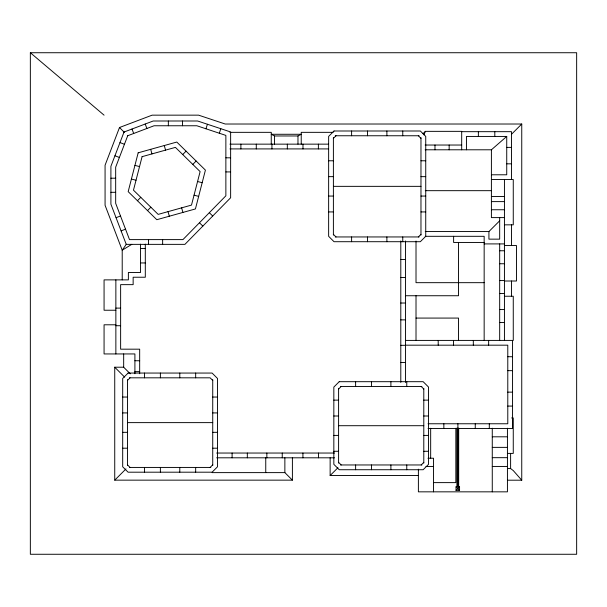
<?xml version="1.0" encoding="UTF-8"?>
<svg xmlns="http://www.w3.org/2000/svg" width="607" height="607" viewBox="0 0 607 607"><rect width="100%" height="100%" fill="white"/><g stroke="black" fill="none" stroke-linecap="round" stroke-linejoin="round"><path stroke-width="0.91" d="M205.932 128.775L207.435 124.253M219.317 133.229L220.819 128.707M507.437 480.198L521.747 480.198L521.747 124.018L225.227 124.018L198.58 115.155L152.114 115.163L119.503 127.508L105.072 165.225L105.072 205.272L122.212 250.205L122.212 279.88M423.914 134.807L425.378 131.355L461.684 131.355L461.684 149.792M126.339 244.211L122.212 250.205L131.78 244.348M137.448 200.735L140.786 197.336M182.73 154.55L186.061 151.151M147.524 210.614L150.855 207.207M192.806 164.421L196.137 161.022M333.395 138.366L336.005 135.756M127.455 380.422L130.057 377.82M423.033 133.692L425.378 131.355M130.277 373.829L123.669 367.212L114.738 367.212L114.738 480.152L125.975 468.915M511.496 134.276L521.747 124.018M418.367 236.95L420.97 234.34M210.121 467.436L212.731 464.825M425.264 231.555L488.923 231.555L499.675 220.796M338.592 389.057L341.202 386.447M330.14 457.807L330.14 475.531L337.932 467.739M421.182 464.962L423.792 462.359M456.032 490.373L459.56 486.844L456.032 486.844L456.032 490.373L459.56 490.373L459.56 486.844M425.135 149.792L491.404 149.792L506.731 136.438L506.731 174.786L491.404 174.786M297.976 135.976L301.231 134.276L271.253 134.276L274.508 135.976L297.976 135.976L297.976 144.147M116.058 217.693L120.505 215.993M121.089 230.872L125.535 229.173M30.35 52.733L576.65 52.733L576.65 554.267L30.35 554.267L30.35 52.733L104.07 115.163M461.684 131.673L511.496 131.673L511.496 179.543M229.924 132.341L271.253 132.341L271.253 144.147M333.091 132.341L301.231 132.341L301.231 144.147M335.276 135.756L419.088 135.756M506.731 136.438L466.449 136.438L466.449 149.792M229.924 144.147L328.508 144.147M425.135 145.035L461.684 145.035M506.731 147.387L511.496 147.387M229.962 148.912L328.508 148.912M225.865 157.812L230.63 157.812M328.637 160.779L333.395 160.779M420.97 160.779L425.735 160.779M506.731 163.829L511.496 163.829M225.865 171.918L230.63 171.918M328.637 176.645L333.395 176.645M420.97 176.645L425.735 176.645M110.906 178.2L115.671 178.2M491.404 179.543L513.264 179.543L513.264 224.84L504.44 224.84M333.395 186.349L420.97 186.349M425.287 190.674L491.404 190.674M110.906 192.305L115.671 192.305M328.637 196.061L333.395 196.061M420.97 196.061L425.735 196.061M491.404 196.516L504.44 196.516M491.404 201.615L504.44 201.615M491.404 209.749L504.44 209.749M328.637 211.926L333.395 211.926M420.97 211.926L425.735 211.926M504.44 217.602L491.404 217.602L491.404 149.792M425.257 236.313L484.158 236.313L484.158 340.413M335.276 236.95L419.088 236.95M484.158 242.451L453.619 242.451L453.619 236.313M484.158 243.908L504.44 243.908M504.44 245.547L516.481 245.547L516.481 281.011L504.44 281.011M140.551 248.491L145.308 248.491M499.675 250.759L504.44 250.759M400.795 259.493L405.552 259.493M140.551 262.952L145.308 262.952M499.675 263.749L504.44 263.749M400.795 277.513L405.552 277.513M499.675 280.563L504.44 280.563M484.158 282.672L416.015 282.672L416.015 241.047M499.675 293.553L504.44 293.553M405.552 295.738L458.528 295.738L458.528 242.451M504.44 296.239L513.264 296.239L513.264 340.413L405.552 340.413M400.795 303.022L405.552 303.022M115.861 308.106L120.626 308.106M499.675 309.562L504.44 309.562M115.861 310.238L104.07 310.238L104.07 279.88L128.38 279.88L128.38 272.475L140.551 272.475L140.551 244.166M416.015 318.076L458.528 318.076L458.528 340.413M400.795 319.866L405.552 319.866M499.675 322.552L504.44 322.552M115.861 324.791L104.07 324.791L104.07 353.942L134.906 353.942L134.906 373.737M115.861 325.716L120.626 325.716M405.552 345.178L507.786 345.178L507.786 423.762L428.056 423.762M400.795 345.315L405.552 345.315M507.786 356.726L512.551 356.726M134.906 360.748L139.671 360.748M400.795 362.5L405.552 362.5M507.786 370.657L512.551 370.657M134.906 371.643L139.671 371.643M129.428 377.82L210.121 377.82L212.731 380.422M340.489 386.447L421.895 386.447M507.786 392.137L512.551 392.137M122.69 397.046L127.455 397.046M212.731 397.046L217.488 397.046M333.835 400.127L338.592 400.127M423.792 400.127L428.55 400.127M507.786 406.075L512.551 406.075M122.69 412.919L127.455 412.919M212.731 412.919L217.488 412.919M333.835 416L338.592 416M423.792 416L428.55 416M511.602 417.95L513.264 417.95L513.264 453.399L507.437 453.399M127.531 422.624L212.731 422.624M338.592 425.704L423.792 425.704M428.056 428.527L512.551 428.527L512.551 340.413M122.69 432.328L127.455 432.328M212.731 432.328L217.488 432.328M333.835 435.409L338.592 435.409M423.792 435.409L428.55 435.409M492.269 436.805L507.437 436.805M492.269 447.374L507.437 447.374M122.69 448.201L127.455 448.201M212.731 448.201L217.488 448.201M333.835 451.282L338.592 451.282M423.792 451.282L428.55 451.282M216.638 453.042L334.518 453.042M492.269 457.678L507.437 457.678M216.638 457.807L334.518 457.807M427.973 458.232L433.55 458.232L433.55 491.837M340.489 464.962L421.895 464.962M425.97 466.442L433.55 466.442M492.269 466.442L507.437 466.442M129.428 467.436L210.834 467.436M507.437 468.558L510.608 468.558L513.264 470.577L521.747 480.198M212.093 472.618L284.865 472.618L292.399 480.152L292.399 457.807M330.14 475.531L418.39 475.531M114.738 480.152L292.399 480.152M433.55 482.618L455.842 482.618L455.842 428.261M134.929 165.392L139.534 166.584M197.563 181.516L202.177 182.699M131.408 179.057L136.021 180.241M194.05 195.181L198.664 196.365M119.989 142.584L124.435 144.284M114.943 155.764L119.389 157.463M209.316 212.693L212.716 216.024M199.445 222.769L202.844 226.1M418.367 135.756L420.97 138.366M333.395 234.34L336.005 236.95M421.182 386.447L423.792 389.057M456.032 486.844L459.56 490.373M338.592 462.359L341.202 464.962M114.738 367.212L124.647 377.129M127.455 464.825L130.057 467.436M119.503 127.508L124.185 132.205M145.202 124.025L146.886 128.479M132.007 129.018L133.692 133.472M164.269 145.536L165.552 150.126M181.63 207.844L182.904 212.435M150.68 149.322L151.962 153.912M168.04 211.631L169.315 216.221M511.496 224.84L511.496 245.547M511.496 281.011L511.496 296.239M510.608 453.399L510.608 468.558M507.437 428.208L507.437 491.837L418.39 491.837L418.39 469.173M504.44 179.543L504.44 340.413M499.675 217.602L499.675 239.15L488.923 239.15L488.923 231.555M499.675 243.908L499.675 340.413M494.811 131.673L494.811 136.438M492.269 428.208L492.269 491.837M489.303 423.762L489.303 428.527M488.643 340.413L488.643 345.178M478.369 131.673L478.369 136.438M475.251 423.762L475.251 428.527M473.323 340.413L473.323 345.178M458.68 428.072L458.68 486.844M457.906 423.762L457.906 428.527M457.792 428.072L457.792 486.844M456.912 428.072L456.912 486.844M453.512 340.413L453.512 345.178M449.157 145.035L449.157 149.792M443.854 423.762L443.854 428.527M438.201 340.413L438.201 345.178M434.984 145.035L434.984 149.792M430.667 428.254L430.667 458.232M423.792 388.321L423.792 463.095M420.97 137.63L420.97 235.076M416.015 295.738L416.015 340.413M406.766 381.689L406.766 386.447M406.766 464.962L406.766 469.727M405.552 240.949L405.552 382.425M402.76 130.998L402.76 135.756M402.76 236.95L402.76 241.707M400.795 240.949L400.795 382.357M390.9 381.689L390.9 386.447M390.9 464.962L390.9 469.727M386.887 130.998L386.887 135.756M386.887 236.95L386.887 241.707M371.484 381.689L371.484 386.447M371.484 464.962L371.484 469.727M367.478 130.998L367.478 135.756M367.478 236.95L367.478 241.707M355.619 381.689L355.619 386.447M355.619 464.962L355.619 469.727M351.605 130.998L351.605 135.756M351.605 236.95L351.605 241.707M338.592 388.321L338.592 463.095M333.395 137.63L333.395 235.076M318.516 453.042L318.516 457.807M318.379 144.147L318.379 148.912M302.984 144.147L302.984 148.912M302.923 453.042L302.923 457.807M287.331 144.147L287.331 148.912M284.865 457.807L284.865 472.618M282.247 453.042L282.247 457.807M274.508 135.976L274.508 144.147M271.936 144.147L271.936 148.912M266.852 453.042L266.852 457.807M265.752 457.807L265.752 472.618M256.283 144.147L256.283 148.912M247.33 453.042L247.33 457.807M240.888 144.147L240.888 148.912M232.102 453.042L232.102 457.807M212.731 379.686L212.731 465.561M195.666 373.055L195.666 377.82M195.666 467.436L195.666 472.193M182.464 120.998L182.464 125.763M179.793 373.055L179.793 377.82M179.793 467.436L179.793 472.193M168.351 120.998L168.351 125.763M162.638 239.606L162.638 244.363M160.385 373.055L160.385 377.82M160.385 467.436L160.385 472.193M148.533 239.606L148.533 244.363M145.308 244.166L145.308 277.232L133.145 277.232L133.145 284.645L120.626 284.645L120.626 349.177L139.671 349.177L139.671 373.73M144.512 373.055L144.512 377.82M144.512 467.436L144.512 472.193M127.531 379.686L127.531 465.561M123.669 353.942L123.669 367.212M115.861 279.88L115.861 353.942M138.168 152.812L128.176 191.637L156.803 219.704L195.424 208.945L205.416 170.119L176.789 142.053L138.168 152.812M142.091 156.659L133.472 190.166L158.169 214.385L191.493 205.098L200.12 171.599L175.415 147.38L142.091 156.659M124.025 132.038L110.906 166.303L110.906 204.195L126.233 244.363L184.93 244.363L230.63 197.761L230.63 131.969L197.632 120.998L153.184 121.005L124.025 132.038M127.705 135.74L115.671 167.183L115.671 203.322L129.511 239.606L182.935 239.606L225.865 195.811L225.865 135.407L196.858 125.755L154.057 125.763L127.705 135.74M334.032 130.998L328.637 136.393L328.637 236.313L334.032 241.707L420.34 241.707L425.735 236.313L425.735 136.393L420.34 130.998L334.032 130.998M128.092 373.055L122.69 378.449L122.69 466.798L128.092 472.193L212.093 472.193L217.488 466.798L217.488 378.449L212.093 373.055L128.092 373.055M339.23 381.689L333.835 387.084L333.835 464.325L339.23 469.727L423.155 469.727L428.55 464.325L428.55 387.084L423.155 381.689L339.23 381.689"/></g></svg>
